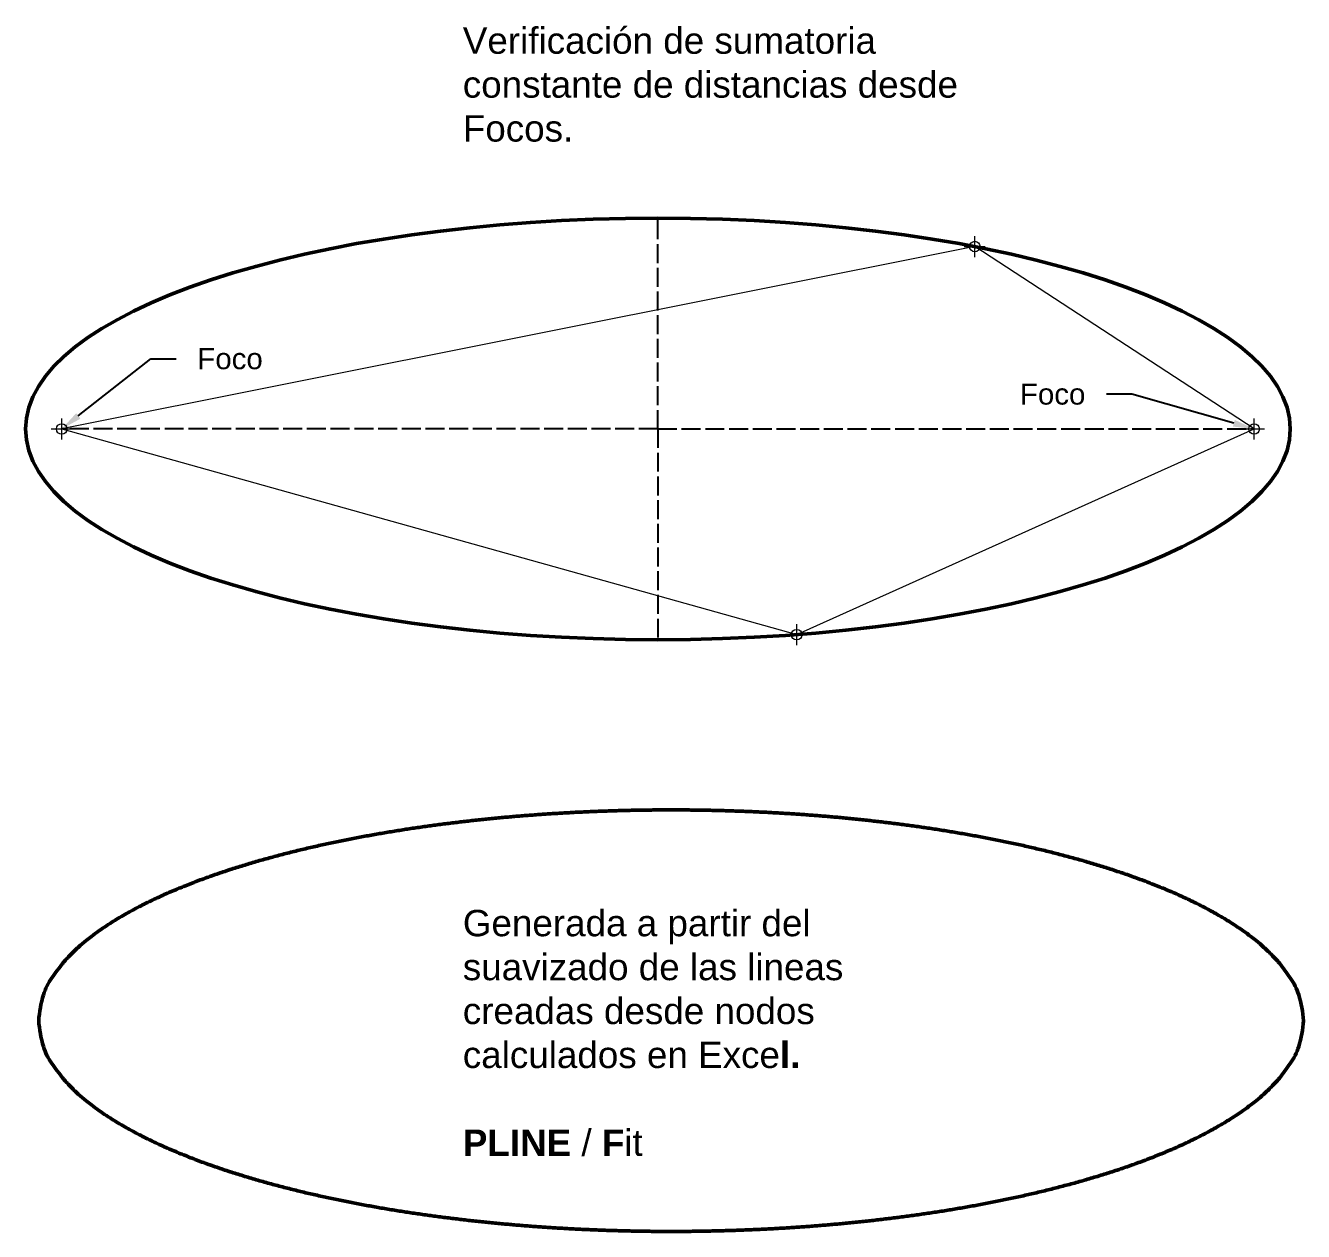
# Model space of a CAD drawing. Header units: millimetres. Extents: x 0 to 1270, y -338 to 350.
# Drawn here: x 38.7 to 160, y 81.3 to 195.8 of the extents above; entities that cross this region are included whole.
import ezdxf
from ezdxf import colors
from ezdxf.entities.mleader import LeaderData, LeaderLine
from ezdxf.math import Vec2, Vec3

# ---------------------------------------------------------------- set-up
doc = ezdxf.new("R2010")
doc.units = ezdxf.units.MM
doc.header["$LTSCALE"] = 0.15
doc.header["$PDMODE"] = 34
doc.header["$PDSIZE"] = 1
doc.linetypes.add('ACAD_ISO02W100', pattern=[15, 12, -3])
doc.layers.add('0-Dimension', color=92, linetype='Continuous')
doc.layers.add('0-Sketch', color=2, linetype='ACAD_ISO02W100')
for name, color, linetype, lineweight in [('0-Object', 7, 'Continuous', 50), ('0-Profile', 113, 'Continuous', 18), ('0-Text', 4, 'Continuous', 20)]:
    doc.layers.add(name, color=color, linetype=linetype, lineweight=lineweight)
doc.styles.get("Standard").update_dxf_attribs({"font": 'arial.ttf'})

msp = doc.modelspace()

# ---------------------------------------------------------------- linework, layer by layer
at = {"layer": '0-Object'}
msp.add_lwpolyline([(159.999, 101.336), (159.999, 101.336), (159.999, 101.336), (159.999, 101.336), (159.999, 101.336), (159.999, 101.336), (159.999, 101.336), (159.999, 101.336), (159.999, 101.336), (159.999, 101.336), (159.999, 101.336), (159.999, 101.336), (159.999, 101.336), (159.999, 101.336), (159.999, 101.336), (159.999, 101.336), (159.999, 101.336), (159.999, 101.336), (159.999, 101.336), (159.999, 101.336), (159.999, 101.336), (159.999, 101.336), (159.999, 101.336), (159.999, 101.336), (159.999, 101.336), (159.999, 101.336), (159.999, 101.336), (159.999, 101.336), (159.999, 101.336), (159.999, 101.336), (159.999, 101.336), (159.999, 101.336), (159.999, 101.336), (159.999, 101.336), (159.999, 101.336), (159.999, 101.336), (159.999, 101.336), (159.999, 101.336), (159.999, 101.336), (159.999, 101.336), (159.999, 101.336), (159.999, 101.336), (159.999, 101.336), (159.999, 101.336), (159.999, 101.336), (159.999, 101.336), (159.999, 101.336), (159.999, 101.336), (159.999, 101.336), (159.999, 101.336), (159.999, 101.336), (159.999, 101.336, -0.0588913), (159.55, 98.882, -0.0820513), (158.749, 97.275, -0.0054302), (157.716, 95.878, -0.0282153), (157.499, 95.623, -0.0065303), (156.624, 94.726, -0.0159639), (156.249, 94.376, -0.0073534), (155.505, 93.742, -0.0111516), (154.999, 93.343, -0.0062353), (154.286, 92.819, -0.0084527), (153.749, 92.448, -0.0052922), (153.054, 91.995, -0.0067399), (152.499, 91.653, -0.0045538), (151.815, 91.252, -0.0055666), (151.249, 90.936, -0.0039753), (150.574, 90.575, -0.0047191), (149.999, 90.28, -0.0035158), (149.33, 89.951, -0.0040821), (148.749, 89.676, -0.0031452), (148.085, 89.374, -0.0035887), (147.499, 89.117, -0.0028416), (146.839, 88.837, -0.0031969), (146.249, 88.595, -0.0025897), (145.592, 88.335, -0.0028796), (144.999, 88.107, -0.002378), (144.345, 87.864, -0.0026183), (143.749, 87.649, -0.0021983), (143.098, 87.421, -0.0024001), (142.499, 87.218, -0.0020443), (141.85, 87.004, -0.0022157), (141.249, 86.812, -0.0019112), (140.602, 86.611, -0.0020582), (139.999, 86.429, -0.0017954), (139.354, 86.239, -0.0019226), (138.749, 86.066, -0.0016939), (138.105, 85.887, -0.0018047), (137.499, 85.723, -0.0016045), (136.856, 85.554, -0.0017017), (136.249, 85.399, -0.0015253), (135.608, 85.239, -0.001611), (134.999, 85.091, -0.0014549), (134.359, 84.94, -0.0015309), (133.749, 84.8, -0.001392), (133.11, 84.657, -0.0014596), (132.499, 84.524, -0.0013356), (131.861, 84.389, -0.001396), (131.249, 84.263, -0.0012849), (130.612, 84.135, -0.0013391), (129.999, 84.015, -0.0012392), (129.363, 83.894, -0.001288), (128.749, 83.781, -0.001198), (128.113, 83.667, -0.0012419), (127.499, 83.56, -0.0011607), (126.864, 83.452, -0.0012003), (126.249, 83.351, -0.0011268), (125.615, 83.25, -0.0011627), (124.999, 83.155, -0.0010961), (124.365, 83.059, -0.0011286), (123.749, 82.969, -0.0010683), (123.116, 82.88, -0.0010978), (122.499, 82.795, -0.001043), (121.867, 82.711, -0.0010697), (121.249, 82.632, -0.0010201), (120.617, 82.554, -0.0010443), (119.999, 82.48, -0.0009993), (119.368, 82.406, -0.0010212), (118.749, 82.337, -0.0009805), (118.118, 82.269, -0.0010003), (117.499, 82.205, -0.0009635), (116.869, 82.142, -0.0009814), (116.249, 82.083, -0.0009482), (115.619, 82.025, -0.0009643), (114.999, 81.971, -0.0009345), (114.37, 81.918, -0.0009489), (113.749, 81.868, -0.0009223), (113.12, 81.82, -0.0009351), (112.499, 81.775, -0.0009114), (111.87, 81.731, -0.0009228), (111.249, 81.69, -0.0009019), (110.621, 81.652, -0.0009119), (109.999, 81.615, -0.0008936), (109.371, 81.581, -0.0009023), (108.749, 81.55, -0.0008866), (108.122, 81.52, -0.000894), (107.499, 81.493, -0.0008807), (106.872, 81.467, -0.0008869), (106.249, 81.444, -0.0008759), (105.623, 81.424, -0.0008809), (104.999, 81.405, -0.0008722), (104.373, 81.389, -0.0008761), (103.749, 81.375, -0.0008696), (103.123, 81.363, -0.0008724), (102.499, 81.353, -0.0008681), (101.874, 81.345, -0.0008697), (101.249, 81.34, -0.0008676), (100.624, 81.337, -0.0008681), (99.999, 81.336, -0.0008681), (99.374, 81.337, -0.0008676), (98.749, 81.34, -0.0008697), (98.125, 81.345, -0.0008681), (97.499, 81.353, -0.0008724), (96.875, 81.363, -0.0008696), (96.249, 81.375, -0.0008761), (95.626, 81.389, -0.0008722), (94.999, 81.405, -0.0008809), (94.376, 81.424, -0.0008759), (93.749, 81.444, -0.0008869), (93.126, 81.467, -0.0008807), (92.499, 81.493, -0.000894), (91.877, 81.52, -0.0008866), (91.249, 81.55, -0.0009023), (90.627, 81.581, -0.0008936), (89.999, 81.615, -0.0009119), (89.378, 81.652, -0.0009019), (88.749, 81.69, -0.0009228), (88.128, 81.731, -0.0009114), (87.499, 81.775, -0.0009351), (86.878, 81.82, -0.0009223), (86.249, 81.868, -0.0009489), (85.629, 81.918, -0.0009345), (84.999, 81.971, -0.0009643), (84.379, 82.025, -0.0009482), (83.749, 82.083, -0.0009814), (83.13, 82.142, -0.0009635), (82.499, 82.205, -0.0010003), (81.88, 82.269, -0.0009805), (81.249, 82.337, -0.0010212), (80.631, 82.406, -0.0009993), (79.999, 82.48, -0.0010443), (79.381, 82.554, -0.0010201), (78.749, 82.632, -0.0010697), (78.132, 82.711, -0.001043), (77.499, 82.795, -0.0010978), (76.883, 82.88, -0.0010683), (76.249, 82.969, -0.0011286), (75.633, 83.059, -0.0010961), (74.999, 83.155, -0.0011627), (74.384, 83.25, -0.0011268), (73.749, 83.351, -0.0012003), (73.135, 83.452, -0.0011607), (72.499, 83.56, -0.0012419), (71.885, 83.667, -0.001198), (71.249, 83.781, -0.001288), (70.636, 83.894, -0.0012392), (69.999, 84.015, -0.0013391), (69.387, 84.135, -0.0012849), (68.749, 84.263, -0.001396), (68.138, 84.389, -0.0013356), (67.499, 84.524, -0.0014596), (66.889, 84.657, -0.001392), (66.249, 84.8, -0.0015309), (65.64, 84.94, -0.0014549), (64.999, 85.091, -0.001611), (64.391, 85.239, -0.0015253), (63.749, 85.399, -0.0017017), (63.142, 85.554, -0.0016045), (62.499, 85.723, -0.0018047), (61.893, 85.887, -0.0016939), (61.249, 86.066, -0.0019226), (60.645, 86.239, -0.0017954), (59.999, 86.429, -0.0020582), (59.397, 86.611, -0.0019112), (58.749, 86.812, -0.0022157), (58.149, 87.004, -0.0020443), (57.499, 87.218, -0.0024001), (56.901, 87.421, -0.0021983), (56.249, 87.649, -0.0026183), (55.653, 87.864, -0.002378), (54.999, 88.107, -0.0028796), (54.406, 88.335, -0.0025897), (53.749, 88.595, -0.0031969), (53.159, 88.837, -0.0028416), (52.499, 89.117, -0.0035887), (51.914, 89.374, -0.0031452), (51.249, 89.676, -0.0040821), (50.669, 89.951, -0.0035158), (49.999, 90.28, -0.0047191), (49.425, 90.575, -0.0039753), (48.749, 90.936, -0.0055666), (48.183, 91.252, -0.0045538), (47.499, 91.653, -0.0067399), (46.945, 91.995, -0.0052922), (46.249, 92.448, -0.0084527), (45.712, 92.819, -0.0062353), (44.999, 93.343, -0.0111516), (44.493, 93.742, -0.0073534), (43.749, 94.376, -0.0159639), (43.375, 94.726, -0.0065303), (42.499, 95.623, -0.0282153), (42.283, 95.878, -0.0054302), (41.249, 97.275, -0.0820513), (40.448, 98.882, -0.0588913), (39.999, 101.336), (39.999, 101.336), (39.999, 101.336), (39.999, 101.336), (39.999, 101.336), (39.999, 101.336), (39.999, 101.336), (39.999, 101.336), (39.999, 101.336), (39.999, 101.336), (39.999, 101.336), (39.999, 101.336), (39.999, 101.336), (39.999, 101.336), (39.999, 101.336), (39.999, 101.336), (39.999, 101.336), (39.999, 101.336), (39.999, 101.336), (39.999, 101.336), (39.999, 101.336), (39.999, 101.336), (39.999, 101.336), (39.999, 101.336), (39.999, 101.336), (39.999, 101.336), (39.999, 101.336), (39.999, 101.336), (39.999, 101.336), (39.999, 101.336), (39.999, 101.336), (39.999, 101.336), (39.999, 101.336), (39.999, 101.336), (39.999, 101.336), (39.999, 101.336), (39.999, 101.336), (39.999, 101.336), (39.999, 101.336), (39.999, 101.336), (39.999, 101.336), (39.999, 101.336), (39.999, 101.336), (39.999, 101.336), (39.999, 101.336), (39.999, 101.336), (39.999, 101.336), (39.999, 101.336), (39.999, 101.336), (39.999, 101.336), (39.999, 101.336), (39.999, 101.336), (39.999, 101.336), (39.999, 101.336), (39.999, 101.336), (39.999, 101.336), (39.999, 101.336), (39.999, 101.336), (39.999, 101.336), (39.999, 101.336), (39.999, 101.336), (39.999, 101.336), (39.999, 101.336), (39.999, 101.336), (39.999, 101.336), (39.999, 101.336), (39.999, 101.336), (39.999, 101.336), (39.999, 101.336), (39.999, 101.336), (39.999, 101.336), (39.999, 101.336), (39.999, 101.336), (39.999, 101.336), (39.999, 101.336), (39.999, 101.336), (39.999, 101.336), (39.999, 101.336), (39.999, 101.336), (39.999, 101.336), (39.999, 101.336), (39.999, 101.336), (39.999, 101.336), (39.999, 101.336), (39.999, 101.336), (39.999, 101.336), (39.999, 101.336), (39.999, 101.336), (39.999, 101.336), (39.999, 101.336), (39.999, 101.336), (39.999, 101.336), (39.999, 101.336), (39.999, 101.336), (39.999, 101.336), (39.999, 101.336), (39.999, 101.336), (39.999, 101.336), (39.999, 101.336), (39.999, 101.336), (39.999, 101.336), (39.999, 101.336), (39.999, 101.336, -0.0588913), (40.448, 103.789, -0.0820513), (41.249, 105.397, -0.0054302), (42.283, 106.794, -0.0282153), (42.499, 107.049, -0.0065303), (43.375, 107.945, -0.0159639), (43.749, 108.295, -0.0073534), (44.493, 108.929, -0.0111516), (44.999, 109.329, -0.0062353), (45.712, 109.853, -0.0084527), (46.249, 110.223, -0.0052922), (46.945, 110.676, -0.0067399), (47.499, 111.018, -0.0045538), (48.183, 111.419, -0.0055666), (48.749, 111.736, -0.0039753), (49.425, 112.097, -0.0047191), (49.999, 112.391, -0.0035158), (50.669, 112.72, -0.0040821), (51.249, 112.995, -0.0031452), (51.914, 113.297, -0.0035887), (52.499, 113.555, -0.0028416), (53.159, 113.835, -0.0031969), (53.749, 114.076, -0.0025897), (54.406, 114.337, -0.0028796), (54.999, 114.564, -0.002378), (55.653, 114.808, -0.0026183), (56.249, 115.022, -0.0021983), (56.901, 115.25, -0.0024001), (57.499, 115.453, -0.0020443), (58.149, 115.667, -0.0022157), (58.749, 115.859, -0.0019112), (59.397, 116.061, -0.0020582), (59.999, 116.243, -0.0017954), (60.645, 116.433, -0.0019226), (61.249, 116.605, -0.0016939), (61.893, 116.784, -0.0018047), (62.499, 116.948, -0.0016045), (63.142, 117.117, -0.0017017), (63.749, 117.273, -0.0015253), (64.391, 117.433, -0.001611), (64.999, 117.58, -0.0014549), (65.64, 117.732, -0.0015309), (66.249, 117.872, -0.001392), (66.889, 118.015, -0.0014596), (67.499, 118.148, -0.0013356), (68.138, 118.283, -0.001396), (68.749, 118.409, -0.0012849), (69.387, 118.537, -0.0013391), (69.999, 118.656, -0.0012392), (70.636, 118.777, -0.001288), (71.249, 118.89, -0.001198), (71.885, 119.004, -0.0012419), (72.499, 119.111, -0.0011607), (73.135, 119.219, -0.0012003), (73.749, 119.32, -0.0011268), (74.384, 119.421, -0.0011627), (74.999, 119.517, -0.0010961), (75.633, 119.612, -0.0011286), (76.249, 119.702, -0.0010683), (76.883, 119.792, -0.0010978), (77.499, 119.876, -0.001043), (78.132, 119.96, -0.0010697), (78.749, 120.039, -0.0010201), (79.381, 120.118, -0.0010443), (79.999, 120.192, -0.0009993), (80.631, 120.265, -0.0010212), (81.249, 120.334, -0.0009805), (81.88, 120.402, -0.0010003), (82.499, 120.466, -0.0009635), (83.13, 120.529, -0.0009814), (83.749, 120.588, -0.0009482), (84.379, 120.646, -0.0009643), (84.999, 120.701, -0.0009345), (85.629, 120.754, -0.0009489), (86.249, 120.803, -0.0009223), (86.878, 120.852, -0.0009351), (87.499, 120.897, -0.0009114), (88.128, 120.94, -0.0009228), (88.749, 120.981, -0.0009019), (89.378, 121.02, -0.0009119), (89.999, 121.056, -0.0008936), (90.627, 121.09, -0.0009023), (91.249, 121.122, -0.0008866), (91.877, 121.152, -0.000894), (92.499, 121.179, -0.0008807), (93.126, 121.204, -0.0008869), (93.749, 121.227, -0.0008759), (94.376, 121.248, -0.0008809), (94.999, 121.266, -0.0008722), (95.626, 121.282, -0.0008761), (96.249, 121.297, -0.0008696), (96.875, 121.309, -0.0008724), (97.499, 121.318, -0.0008681), (98.125, 121.326, -0.0008697), (98.749, 121.331, -0.0008676), (99.374, 121.335, -0.0008681), (99.999, 121.336, -0.0008681), (100.624, 121.335, -0.0008676), (101.249, 121.331, -0.0008697), (101.874, 121.326, -0.0008681), (102.499, 121.318, -0.0008724), (103.123, 121.309, -0.0008696), (103.749, 121.297, -0.0008761), (104.373, 121.282, -0.0008722), (104.999, 121.266, -0.0008809), (105.623, 121.248, -0.0008759), (106.249, 121.227, -0.0008869), (106.872, 121.204, -0.0008807), (107.499, 121.179, -0.000894), (108.122, 121.152, -0.0008866), (108.749, 121.122, -0.0009023), (109.371, 121.09, -0.0008936), (109.999, 121.056, -0.0009119), (110.621, 121.02, -0.0009019), (111.249, 120.981, -0.0009228), (111.87, 120.94, -0.0009114), (112.499, 120.897, -0.0009351), (113.12, 120.852, -0.0009223), (113.749, 120.803, -0.0009489), (114.37, 120.754, -0.0009345), (114.999, 120.701, -0.0009643), (115.619, 120.646, -0.0009482), (116.249, 120.588, -0.0009814), (116.869, 120.529, -0.0009635), (117.499, 120.466, -0.0010003), (118.118, 120.402, -0.0009805), (118.749, 120.334, -0.0010212), (119.368, 120.265, -0.0009993), (119.999, 120.192, -0.0010443), (120.617, 120.118, -0.0010201), (121.249, 120.039, -0.0010697), (121.867, 119.96, -0.001043), (122.499, 119.876, -0.0010978), (123.116, 119.792, -0.0010683), (123.749, 119.702, -0.0011286), (124.365, 119.612, -0.0010961), (124.999, 119.517, -0.0011627), (125.615, 119.421, -0.0011268), (126.249, 119.32, -0.0012003), (126.864, 119.219, -0.0011607), (127.499, 119.111, -0.0012419), (128.113, 119.004, -0.001198), (128.749, 118.89, -0.001288), (129.363, 118.777, -0.0012392), (129.999, 118.656, -0.0013391), (130.612, 118.537, -0.0012849), (131.249, 118.409, -0.001396), (131.861, 118.283, -0.0013356), (132.499, 118.148, -0.0014596), (133.11, 118.015, -0.001392), (133.749, 117.872, -0.0015309), (134.359, 117.732, -0.0014549), (134.999, 117.58, -0.001611), (135.608, 117.433, -0.0015253), (136.249, 117.273, -0.0017017), (136.856, 117.117, -0.0016045), (137.499, 116.948, -0.0018047), (138.105, 116.784, -0.0016939), (138.749, 116.605, -0.0019226), (139.354, 116.433, -0.0017954), (139.999, 116.243, -0.0020582), (140.602, 116.061, -0.0019112), (141.249, 115.859, -0.0022157), (141.85, 115.667, -0.0020443), (142.499, 115.453, -0.0024001), (143.098, 115.25, -0.0021983), (143.749, 115.022, -0.0026183), (144.345, 114.808, -0.002378), (144.999, 114.564, -0.0028796), (145.592, 114.337, -0.0025897), (146.249, 114.076, -0.0031969), (146.839, 113.835, -0.0028416), (147.499, 113.555, -0.0035887), (148.085, 113.297, -0.0031452), (148.749, 112.995, -0.0040821), (149.33, 112.72, -0.0035158), (149.999, 112.391, -0.0047191), (150.574, 112.097, -0.0039753), (151.249, 111.736, -0.0055666), (151.815, 111.419, -0.0045538), (152.499, 111.018, -0.0067399), (153.054, 110.676, -0.0052922), (153.749, 110.223, -0.0084527), (154.286, 109.853, -0.0062353), (154.999, 109.329, -0.0111516), (155.505, 108.929, -0.0073534), (156.249, 108.295, -0.0159639), (156.624, 107.945, -0.0065303), (157.499, 107.049, -0.0282153), (157.716, 106.794, -0.0054302), (158.749, 105.397, -0.0820513), (159.55, 103.789, -0.0588913), (159.999, 101.336), (159.999, 101.336), (159.999, 101.336), (159.999, 101.336), (159.999, 101.336), (159.999, 101.336), (159.999, 101.336), (159.999, 101.336), (159.999, 101.336), (159.999, 101.336), (159.999, 101.336), (159.999, 101.336), (159.999, 101.336), (159.999, 101.336), (159.999, 101.336), (159.999, 101.336), (159.999, 101.336), (159.999, 101.336), (159.999, 101.336), (159.999, 101.336), (159.999, 101.336), (159.999, 101.336), (159.999, 101.336), (159.999, 101.336), (159.999, 101.336), (159.999, 101.336), (159.999, 101.336), (159.999, 101.336), (159.999, 101.336), (159.999, 101.336), (159.999, 101.336), (159.999, 101.336), (159.999, 101.336), (159.999, 101.336), (159.999, 101.336), (159.999, 101.336), (159.999, 101.336), (159.999, 101.336), (159.999, 101.336), (159.999, 101.336), (159.999, 101.336), (159.999, 101.336), (159.999, 101.336), (159.999, 101.336), (159.999, 101.336), (159.999, 101.336), (159.999, 101.336), (159.999, 101.336), (159.999, 101.336), (159.999, 101.336), (159.999, 101.336)], format="xyb", close=True, dxfattribs=at)
msp.add_ellipse((98.749, 157.483), major_axis=(-60, 0), ratio=0.3333333, dxfattribs=at)
at = {"layer": '0-Profile'}
for points in [[(155.318, 157.483), (128.814, 174.791), (42.181, 157.483)], [(42.181, 157.483), (111.915, 137.97), (155.318, 157.483)]]:
    msp.add_lwpolyline(points, dxfattribs=at)
for p in [(128.814, 174.791), (42.181, 157.483), (155.318, 157.483), (111.915, 137.97)]:
    msp.add_point(p, dxfattribs=at)
at = {"layer": '0-Sketch'}
for q in [(98.749, 177.483), (42.181, 157.483), (98.749, 137.483), (155.318, 157.483)]:
    msp.add_line((98.749, 157.483), q, dxfattribs=at)

# ---------------------------------------------------------------- texts
at = {"layer": '0-Text', "char_height": 2.5, "attachment_point": 1}
for s, width, insert in [('Verificación de sumatoria constante de distancias desde Focos.', 49.99283, (80.238, 195.589)), ('Generada a partir del suavizado de las lineas creadas desde nodos calculados en Exce{\\fArial|b1|i0|c0|p34;l.\\P\\PPLINE} / {\\fArial|b1|i0|c0|p34;F}it', 36.36582, (80.238, 111.846))]:
    msp.add_mtext_dynamic_manual_height_columns(s, width=width, gutter_width=12.5, heights=[0], dxfattribs=dict(at, insert=insert))

# ---------------------------------------------------------------- leaders
at = {"layer": '0-Dimension'}
ml = msp.add_multileader_mtext('Standard', dxfattribs=at)
ml.set_content('Foco', color=256)
ml.set_leader_properties()
ml.build(insert=Vec2(0, 0))
ml.multileader.update_dxf_attribs({"arrow_head_size": 2})
ctx = ml.context
ctx.base_point, ctx.char_height, ctx.arrow_head_size, ctx.plane_origin = Vec3(53.047, 164.139), 2, 2, Vec3(42.181, 157.483)
notes = []
notes.append((ctx, [(1, (1, 1, 0), (50.64, 164.139), (1, 0), 2.407, [(0, [(42.181, 157.483)], 0, [])])]))
ctx.mtext.insert, ctx.mtext.flow_direction = Vec3(55.047, 165.155), 5
ml = msp.add_multileader_mtext('Standard', dxfattribs=at)
ml.set_content('Foco', color=256)
ml.set_leader_properties()
ml.build(insert=Vec2(0, 0))
ml.multileader.update_dxf_attribs({"arrow_head_size": 2})
ctx = ml.context
ctx.base_point, ctx.char_height, ctx.arrow_head_size, ctx.plane_origin = Vec3(131.431, 160.782), 2, 2, Vec3(155.318, 157.483)
ctx.text_align_type = 2
notes.append((ctx, [(0, (1, 1, 0), (143.717, 160.782), (-1, 0), 2.407, [(0, [(155.318, 157.483)], 0, [])])]))
ctx.mtext.insert, ctx.mtext.alignment, ctx.mtext.flow_direction = Vec3(139.31, 161.798), 3, 5
for ctx, leaders in notes:
    for number, flags, end, landing, length, lines in leaders:
        leader = LeaderData()
        leader.index, (leader.has_last_leader_line, leader.has_dogleg_vector, leader.attachment_direction) = number, flags
        leader.last_leader_point, leader.dogleg_vector, leader.dogleg_length = Vec3(end), Vec3(landing), length
        for number, points, colour, breaks in lines:
            line = LeaderLine()
            line.index, line.vertices, line.color, line.breaks = number, Vec3.list(points), colors.encode_raw_color(colour), breaks
            leader.lines.append(line)
        ctx.leaders.append(leader)

doc.saveas('drawing.dxf')
